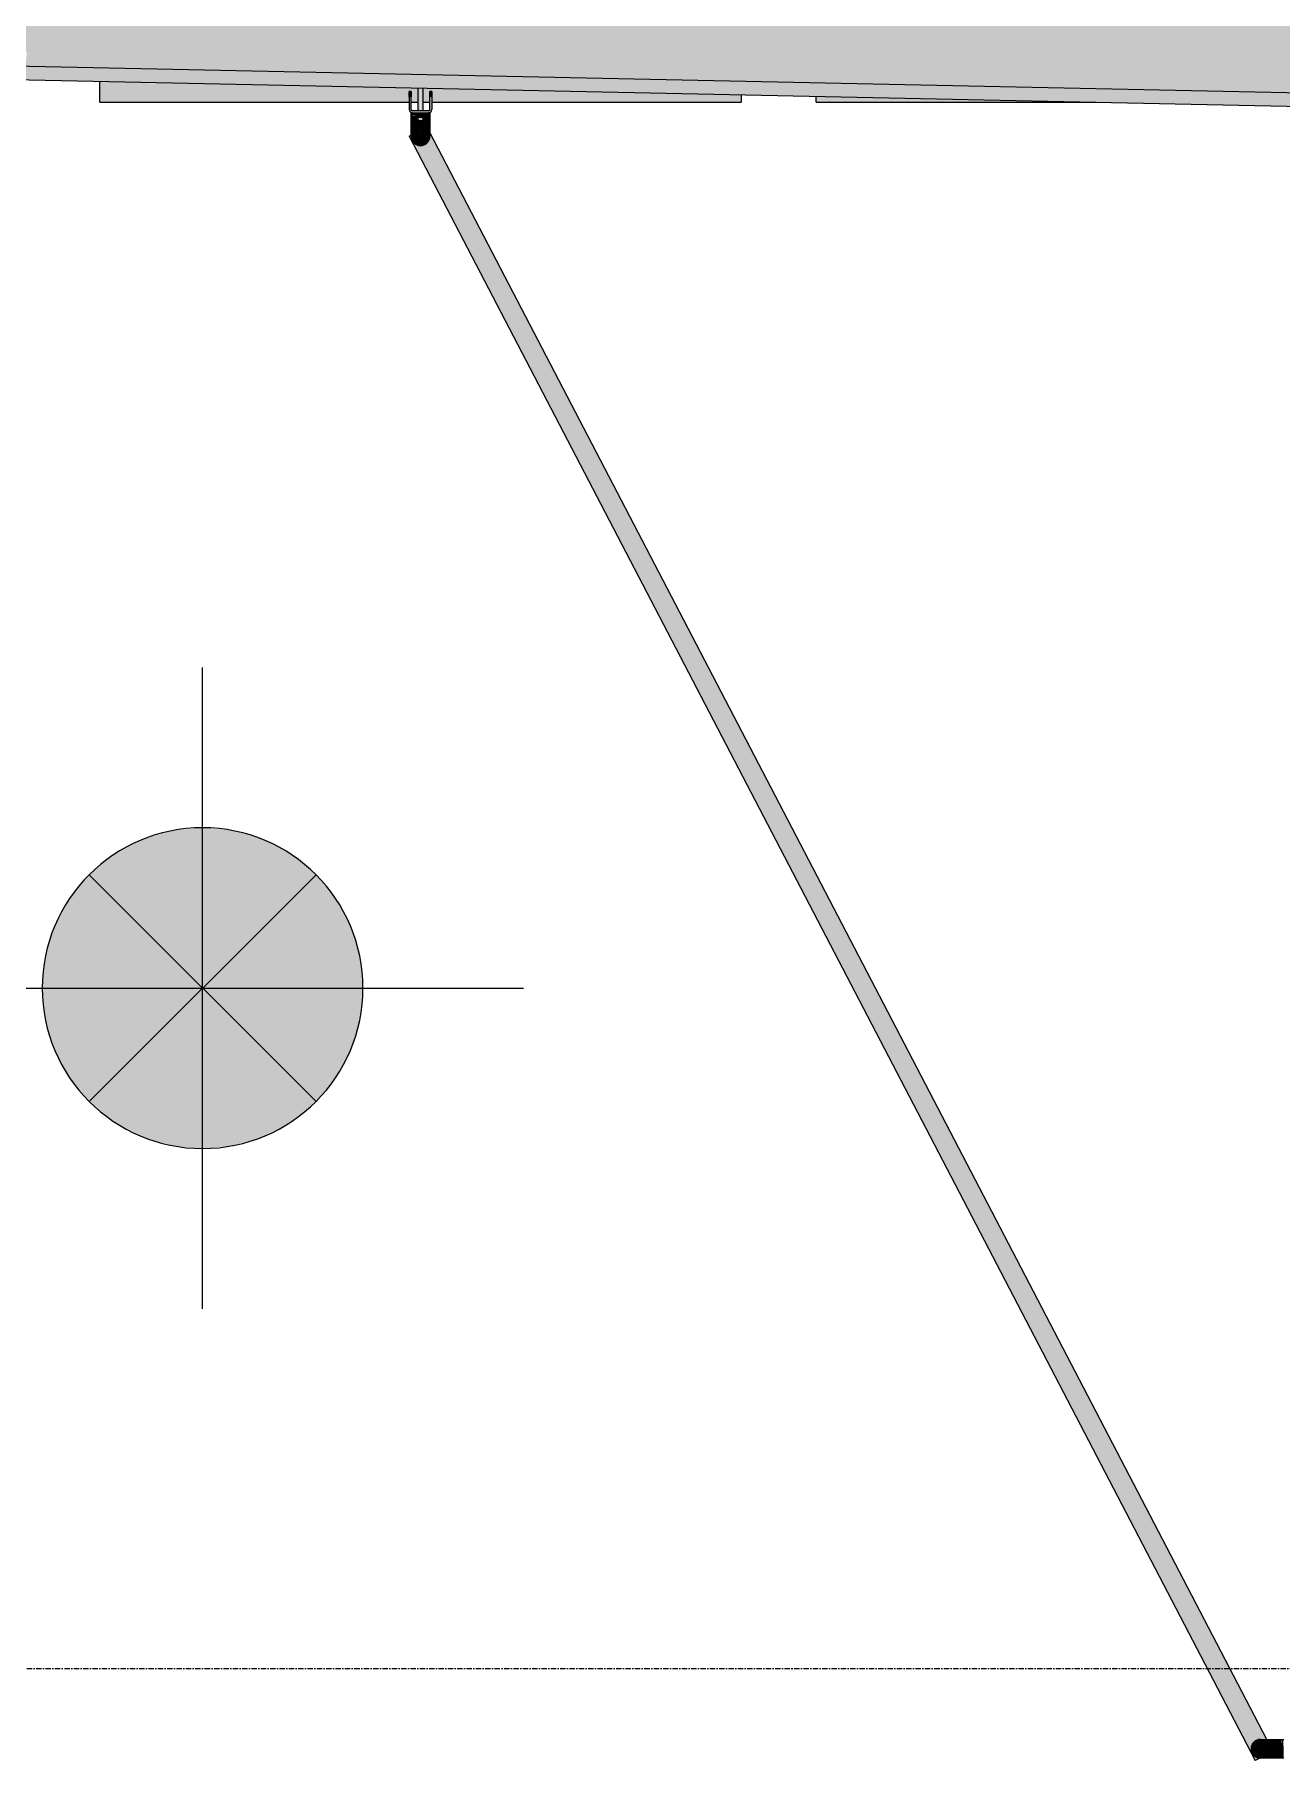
# Model space of a CAD drawing. Header units: inches. Extents: x -26493 to -10162, y -132 to 713.
# Drawn here: x -17358.8 to -17242.2, y 135.4 to 296.8 of the extents above; entities that cross this region are included whole.
import ezdxf

# ---------------------------------------------------------------- set-up
doc = ezdxf.new("R2010")
doc.units = ezdxf.units.IN
doc.header["$MEASUREMENT"] = 0
doc.linetypes.add('Grid Line 1_2_', pattern=[0.875, 0.5, -0.125, 0.125, -0.125])
for name, color, linetype, lineweight in [('A-FLOR-LEVL', 51, 'Continuous', 9), ('M-HVAC-DUCT-ANNO', 70, 'Continuous', 9), ('M-HVAC-DUCT-CNTR', 70, 'Continuous', 9), ('Q-SPCQ', 91, 'Continuous', 9), ('S-BEAM', 12, 'Continuous', 9)]:
    doc.layers.add(name, color=color, linetype=linetype, lineweight=lineweight)

# ---------------------------------------------------------------- blocks, each defined once
blk = doc.blocks.new('Family7 - Family7-706776-Section 1')
at = {"layer": 'S-BEAM'}
h = blk.add_hatch(color=256, dxfattribs=at)
h.paths.add_polyline_path([(-21747.06, 281.89), (-21185.68, 341.08), (-21185.84, 343.3), (-21184.67, 344.39), (-21184.43, 341.21), (-21182.03, 341.46), (-21141.3, 374.9), (-21141.3, 377.94), (-22358.8, 327.2), (-22358.8, 327.08), (-22322.77, 293.93), (-22319.86, 293.87), (-22319.69, 296.14), (-22318.51, 295.18), (-22318.61, 293.84), (-21755.75, 282.07)], flags=0)
h.paths.add_polyline_path([(-21140.05, 375.93), (-21137.4, 378.1), (-21140.05, 377.99), (-21140.05, 376.45)], flags=0)
blk.add_hatch(color=256, dxfattribs=at).paths.add_polyline_path([(-21747, 280.64), (-21183.79, 340.02), (-21182.03, 341.46), (-21747.06, 281.89), (-22322.77, 293.93), (-22321.38, 292.65), (-21755.75, 280.82)], flags=0)
for p, q in [((-21747.06, 281.89), (-22322.77, 293.93)), ((-22321.38, 292.65), (-21747, 280.64))]:
    blk.add_line(p, q, dxfattribs=at)
blk = doc.blocks.new('Basketball_Backstop-Performance_Sports_Systems-3103-Ceiling_Hung - 27_-0_ to 27_-11 7_8_-706978-Section 1')
at = {"layer": 'Q-SPCQ'}
for points in [[(-22311.68, 292.25), (-22304.66, 292.3), (-22311.68, 292.45)], [(-22282.74, 291), (-22282.55, 291), (-22282.55, 291.43), (-22282.74, 291.43), (-22282.74, 291.13)], [(-22280.8, 291), (-22280.62, 291), (-22280.62, 291.43), (-22280.8, 291.43), (-22280.8, 291.13)], [(-22220.54, 290.5), (-22220.61, 290.54), (-22244.68, 291.01), (-22244.68, 290.5), (-22225.39, 290.5)], [(-22282.55, 288.31), (-22280.8, 288.31), (-22280.8, 289.25), (-22281.24, 289.25), (-22281.24, 289.06), (-22281.43, 289.06), (-22281.46, 288.75), (-22281.93, 288.75), (-22281.93, 289.06), (-22282.12, 289.06), (-22282.12, 289.25), (-22282.55, 289.25)], [(-22281.68, 289.06), (-22281.68, 289.5), (-22282.12, 289.5), (-22282.12, 289.06)], [(-22281.24, 289.06), (-22281.24, 289.5), (-22281.68, 289.5), (-22281.68, 289.06)], [(-22281.07, 288.18), (-22280.8, 288.18), (-22280.8, 288.31), (-22282.55, 288.31), (-22282.55, 288.18), (-22282.28, 288.18)], [(-22281.61, 287.07), (-22281.43, 287.31), (-22281.61, 287.55), (-22281.74, 287.55), (-22281.92, 287.25), (-22281.85, 287.14)], [(-22202.12, 135.62), (-22202.12, 137.37), (-22202.24, 137.32), (-22202.24, 135.62), (-22202.18, 135.62)], [(-22201.17, 135.62), (-22201.18, 137.37), (-22202.12, 137.32), (-22202.12, 135.62), (-22201.18, 135.62)], [(-22201.17, 135.62), (-22200.94, 135.62), (-22200.97, 137.37), (-22201.17, 137.32)], [(-22203.12, 136.25), (-22202.87, 136.44), (-22202.87, 136.56), (-22203.18, 136.74), (-22203.29, 136.68), (-22203.36, 136.44), (-22203.18, 136.26)]]:
    blk.add_hatch(color=256, dxfattribs=at).paths.add_polyline_path(points, flags=0)
h = blk.add_hatch(color=256, dxfattribs=at)
h.paths.add_polyline_path([(-22259.28, 290.5), (-22251.68, 290.5), (-22251.68, 291.19), (-22281.43, 291.8), (-22281.43, 290.5), (-22280.8, 290.53), (-22280.8, 291.43), (-22280.62, 291.38), (-22280.62, 290.5), (-22268.96, 290.5)], flags=0)
h.paths.add_polyline_path([(-22281.93, 290.5), (-22281.93, 291.83), (-22302.13, 292.25), (-22311.68, 292.25), (-22311.68, 290.5), (-22282.74, 290.53), (-22282.74, 291.43), (-22282.55, 291.38), (-22282.55, 290.5)], flags=0)
h = blk.add_hatch(color=256, dxfattribs=at)
h.paths.add_polyline_path([(-22280.93, 289.5), (-22280.85, 289.51), (-22280.9, 289.69)], flags=0)
h.paths.add_polyline_path([(-22282.43, 289.5), (-22282.46, 289.69), (-22282.51, 289.51)], flags=0)
h.paths.add_polyline_path([(-22281.07, 289.5), (-22280.93, 289.5), (-22280.93, 289.69), (-22282.43, 289.69), (-22282.43, 289.5), (-22282.28, 289.5)], flags=0)
h.paths.add_polyline_path([(-22282.51, 289.51), (-22282.49, 289.7), (-22282.58, 289.54)], flags=0)
h.paths.add_polyline_path([(-22280.85, 289.51), (-22280.77, 289.54), (-22280.87, 289.7)], flags=0)
h.paths.add_polyline_path([(-22282.58, 289.54), (-22282.53, 289.71), (-22282.65, 289.59)], flags=0)
h.paths.add_polyline_path([(-22280.77, 289.54), (-22280.71, 289.59), (-22280.84, 289.72)], flags=0)
h.paths.add_polyline_path([(-22282.73, 289.73), (-22282.55, 289.78), (-22282.74, 289.81)], flags=0)
h.paths.add_polyline_path([(-22282.65, 289.59), (-22282.54, 289.75), (-22282.72, 289.71), (-22282.7, 289.66)], flags=0)
h.paths.add_polyline_path([(-22280.63, 289.73), (-22280.62, 289.81), (-22280.81, 289.78)], flags=0)
h.paths.add_polyline_path([(-22280.71, 289.59), (-22280.63, 289.73), (-22280.82, 289.75)], flags=0)
h.paths.add_polyline_path([(-22280.62, 289.81), (-22280.62, 291), (-22280.8, 291), (-22280.8, 289.81)], flags=0)
h.paths.add_polyline_path([(-22282.55, 289.81), (-22282.55, 291), (-22282.74, 291), (-22282.74, 289.81)], flags=0)
h = blk.add_hatch(color=256, dxfattribs=at)
h.paths.add_polyline_path([(-22281.68, 288.75), (-22281.68, 289.06), (-22281.93, 289.06), (-22281.89, 288.75), (-22281.74, 288.75)], flags=0)
h.paths.add_polyline_path([(-22281.92, 289.69), (-22281.68, 289.71), (-22281.69, 291.82), (-22281.93, 291.83), (-22281.93, 289.69)], flags=0)
h = blk.add_hatch(color=256, dxfattribs=at)
h.paths.add_polyline_path([(-22281.44, 288.75), (-22281.43, 288.75), (-22281.46, 289.06), (-22281.68, 289.06), (-22281.68, 288.75), (-22281.46, 288.75)], flags=0)
h.paths.add_polyline_path([(-22281.43, 289.69), (-22281.46, 291.82), (-22281.68, 291.82), (-22281.63, 289.69), (-22281.43, 289.69)], flags=0)
h = blk.add_hatch(color=256, dxfattribs=at)
h.paths.add_polyline_path([(-22282.55, 289.25), (-22282.12, 289.27), (-22282.12, 289.5), (-22282.55, 289.46), (-22282.55, 289.33)], flags=0)
h.paths.add_polyline_path([(-22280.8, 289.25), (-22280.85, 289.5), (-22281.24, 289.44), (-22281.24, 289.25), (-22281.07, 289.25)], flags=0)
h = blk.add_hatch(color=256, dxfattribs=at)
h.paths.add_polyline_path([(-22203.6, 135.4), (-22203.19, 135.64), (-22203.51, 135.72), (-22203.69, 135.85), (-22203.86, 136.05), (-22203.91, 136.14), (-22203.98, 136.43), (-22203.96, 136.7), (-22203.95, 136.74), (-22203.87, 136.94), (-22203.72, 137.13), (-22203.4, 137.32), (-22203.19, 137.37), (-22202.77, 137.37), (-22202.51, 137.37), (-22280.8, 287.56), (-22280.83, 287.09), (-22280.92, 286.87), (-22281.08, 286.68), (-22281.43, 286.47), (-22281.61, 286.45), (-22281.88, 286.46), (-22282.01, 286.51), (-22282.25, 286.66), (-22282.33, 286.74), (-22282.5, 287.03), (-22282.54, 287.21), (-22282.55, 287.43), (-22282.75, 287.33), (-22203.63, 135.46)], flags=0)
h.paths.add_polyline_path([(-22203.12, 136.25), (-22202.94, 136.32), (-22202.99, 136.35), (-22203.11, 136.26)], flags=0)
h.paths.add_polyline_path([(-22202.87, 136.56), (-22202.99, 136.72), (-22202.99, 136.65), (-22202.88, 136.57)], flags=0)
h.paths.add_polyline_path([(-22281.68, 287.06), (-22281.75, 287.11), (-22281.74, 287.07)], flags=0)
h.paths.add_polyline_path([(-22281.61, 287.07), (-22281.46, 287.19), (-22281.54, 287.15), (-22281.61, 287.08)], flags=0)
h.paths.add_polyline_path([(-22281.74, 287.55), (-22281.89, 287.44), (-22281.85, 287.41), (-22281.75, 287.54)], flags=0)
h.paths.add_polyline_path([(-22281.43, 287.31), (-22281.5, 287.49), (-22281.54, 287.46), (-22281.43, 287.32)], flags=0)
h = blk.add_hatch(color=256, dxfattribs=at)
h.paths.add_polyline_path([(-22281.68, 286.44), (-22281.45, 286.47), (-22281.24, 286.55), (-22280.97, 286.8), (-22280.84, 287.06), (-22280.81, 287.25), (-22280.8, 287.36), (-22280.8, 288.18), (-22282.55, 288.18), (-22282.51, 287.06), (-22282.34, 286.75), (-22282.3, 286.69), (-22282.12, 286.55), (-22281.77, 286.45)], flags=0)
h.paths.add_polyline_path([(-22281.68, 286.81), (-22282.12, 287.12), (-22282.12, 287.57), (-22281.68, 287.82), (-22281.24, 287.57), (-22281.24, 287.06), (-22281.63, 286.84)], flags=0)
h = blk.add_hatch(color=256, dxfattribs=at)
h.paths.add_polyline_path([(-22281.68, 286.81), (-22281.24, 287.06), (-22281.24, 287.57), (-22281.68, 287.82), (-22282.12, 287.57), (-22282.12, 287.06), (-22281.92, 286.95)], flags=0)
h.paths.add_polyline_path([(-22281.68, 287.06), (-22281.85, 287.14), (-22281.93, 287.31), (-22281.85, 287.49), (-22281.68, 287.56), (-22281.5, 287.49), (-22281.43, 287.31), (-22281.5, 287.14), (-22281.61, 287.07)], flags=0)
h = blk.add_hatch(color=256, dxfattribs=at)
h.paths.add_polyline_path([(-22202.24, 135.62), (-22202.24, 137.37), (-22203.4, 137.32), (-22203.62, 137.21), (-22203.73, 137.12), (-22203.87, 136.94), (-22203.97, 136.65), (-22203.97, 136.37), (-22203.96, 136.27), (-22203.87, 136.06), (-22203.62, 135.79), (-22203.55, 135.74), (-22203.18, 135.63), (-22202.74, 135.62), (-22202.61, 135.62)], flags=0)
h.paths.add_polyline_path([(-22203.12, 136.06), (-22203.37, 136.06), (-22203.59, 136.55), (-22203.31, 136.94), (-22202.86, 136.94), (-22202.61, 136.5), (-22202.9, 136.06), (-22203.06, 136.06)], flags=0)
h = blk.add_hatch(color=256, dxfattribs=at)
h.paths.add_polyline_path([(-22202.87, 136.06), (-22202.86, 136.06), (-22202.61, 136.5), (-22202.87, 136.94), (-22203.37, 136.94), (-22203.62, 136.5), (-22203.37, 136.06), (-22203.18, 136.06)], flags=0)
h.paths.add_polyline_path([(-22203.12, 136.25), (-22203.29, 136.32), (-22203.37, 136.5), (-22203.29, 136.68), (-22203.12, 136.75), (-22202.94, 136.68), (-22202.87, 136.5), (-22202.94, 136.32), (-22203.05, 136.26)], flags=0)
for p, q in [((-22311.68, 292.25), (-22311.68, 292.45)), ((-22311.68, 290.5), (-22311.68, 292.25)), ((-22282.55, 291.5), (-22282.74, 291.5)), ((-22282.74, 291), (-22282.74, 291.5)), ((-22282.74, 291.5), (-22282.74, 291.43)), ((-22282.74, 291.5), (-22282.55, 291.5)), ((-22282.74, 291), (-22282.74, 289.81)), ((-22282.55, 291.43), (-22282.55, 291.5)), ((-22282.55, 291.5), (-22282.55, 291)), ((-22282.55, 289.81), (-22282.55, 291)), ((-22281.93, 291.83), (-22281.93, 289.71)), ((-22281.43, 289.71), (-22281.43, 291.82)), ((-22280.62, 291.5), (-22280.8, 291.5)), ((-22280.8, 291), (-22280.8, 291.5)), ((-22280.8, 291.5), (-22280.8, 291.43)), ((-22280.8, 291.5), (-22280.62, 291.5)), ((-22280.8, 289.81), (-22280.8, 291)), ((-22280.62, 291.43), (-22280.62, 291.5)), ((-22280.62, 291.5), (-22280.62, 291)), ((-22280.62, 291), (-22280.62, 289.81)), ((-22251.68, 291.19), (-22251.68, 290.5)), ((-22244.68, 290.5), (-22244.68, 291.01)), ((-22311.68, 290.5), (-22282.74, 290.5)), ((-22282.55, 290.5), (-22281.92, 290.5)), ((-22282.43, 289.5), (-22282.55, 289.5)), ((-22282.55, 289.25), (-22282.55, 289.5)), ((-22282.55, 288.31), (-22282.55, 289.25)), ((-22280.93, 289.69), (-22282.43, 289.69)), ((-22282.43, 289.5), (-22280.93, 289.5)), ((-22282.12, 289.5), (-22282.12, 289.06)), ((-22281.68, 289.06), (-22282.12, 289.06)), ((-22281.93, 289.5), (-22281.93, 288.75)), ((-22281.68, 289.06), (-22281.68, 289.5)), ((-22281.24, 289.06), (-22281.68, 289.06)), ((-22281.44, 290.5), (-22280.8, 290.5)), ((-22281.43, 288.75), (-22281.43, 289.5)), ((-22281.24, 289.5), (-22281.24, 289.06)), ((-22280.8, 289.5), (-22280.93, 289.5)), ((-22280.8, 289.5), (-22280.8, 289.25)), ((-22280.8, 289.25), (-22280.8, 288.31)), ((-22280.62, 290.5), (-22251.68, 290.5)), ((-22244.68, 290.5), (-22218.47, 290.5)), ((-22282.75, 287.33), (-22282.56, 287.43)), ((-22282.55, 288.18), (-22282.55, 288.31)), ((-22282.55, 287.31), (-22282.55, 288.18)), ((-22281.68, 287.82), (-22282.12, 287.57)), ((-22282.12, 287.57), (-22282.12, 287.06)), ((-22281.68, 288.75), (-22281.93, 288.75)), ((-22281.43, 288.75), (-22281.68, 288.75)), ((-22281.24, 287.57), (-22281.68, 287.82)), ((-22281.24, 287.06), (-22281.24, 287.57)), ((-22280.8, 288.31), (-22280.8, 288.18)), ((-22280.8, 288.18), (-22280.8, 287.31)), ((-22202.51, 137.37), (-22280.8, 287.66)), ((-22282.75, 287.33), (-22203.6, 135.4)), ((-22282.12, 287.06), (-22281.68, 286.81)), ((-22281.68, 286.81), (-22281.24, 287.06)), ((-22203.12, 137.37), (-22202.24, 137.37)), ((-22202.24, 137.37), (-22202.12, 137.37)), ((-22202.12, 137.37), (-22201.17, 137.37)), ((-22201.17, 137.37), (-22200.94, 137.37)), ((-22203.37, 136.94), (-22203.62, 136.5)), ((-22203.62, 136.5), (-22203.37, 136.06)), ((-22203.18, 135.62), (-22203.6, 135.4)), ((-22202.86, 136.94), (-22203.37, 136.94)), ((-22203.37, 136.06), (-22202.86, 136.06)), ((-22202.24, 135.62), (-22203.12, 135.62)), ((-22202.61, 136.5), (-22202.86, 136.94)), ((-22202.86, 136.06), (-22202.61, 136.5)), ((-22202.12, 135.62), (-22202.24, 135.62)), ((-22201.17, 135.62), (-22202.12, 135.62)), ((-22200.94, 135.62), (-22201.17, 135.62))]:
    blk.add_line(p, q, dxfattribs=at)
for centre, radius, start, end in [((-22282.43, 289.81), 0.313, 180, 270), ((-22282.43, 289.81), 0.125, 180, 270), ((-22280.93, 289.81), 0.125, 270, 0), ((-22280.93, 289.81), 0.312, 270, 0), ((-22281.68, 287.31), 0.25, 0, 180), ((-22281.68, 287.31), 0.25, 0, 180), ((-22281.68, 287.31), 0.875, 180, 0), ((-22281.68, 287.31), 0.25, 180, 0), ((-22281.68, 287.31), 0.25, 195, 210), ((-22281.68, 287.31), 0.25, 240, 345), ((-22203.12, 136.5), 0.875, 90, 270), ((-22203.12, 136.5), 0.25, 90, 270), ((-22203.12, 136.5), 0.25, 150, 255), ((-22203.12, 136.5), 0.25, 105, 120), ((-22203.12, 136.5), 0.25, 270, 90), ((-22203.12, 136.5), 0.25, 270, 90)]:
    blk.add_arc(centre, radius, start, end, dxfattribs=at)

msp = doc.modelspace()

# ---------------------------------------------------------------- hatches: boundary and pattern name
at = {"layer": 'M-HVAC-DUCT-ANNO'}
msp.add_hatch(color=256, dxfattribs=at).paths.add_polyline_path([(-17343.12, 192.64), (-17340.51, 192.87), (-17337.99, 193.55), (-17335.62, 194.65), (-17333.47, 196.15), (-17331.63, 198), (-17330.13, 200.14), (-17329.02, 202.51), (-17328.34, 205.04), (-17328.12, 207.65), (-17328.34, 210.25), (-17329.02, 212.77), (-17330.13, 215.14), (-17331.63, 217.28), (-17333.47, 219.13), (-17335.62, 220.63), (-17337.99, 221.74), (-17340.51, 222.41), (-17343.12, 222.64), (-17345.72, 222.41), (-17348.25, 221.74), (-17350.62, 220.63), (-17352.76, 219.13), (-17354.61, 217.28), (-17356.11, 215.14), (-17357.21, 212.77), (-17357.89, 210.25), (-17358.12, 207.64), (-17357.89, 205.04), (-17357.21, 202.51), (-17356.11, 200.14), (-17354.61, 198), (-17352.76, 196.15), (-17350.62, 194.65), (-17348.25, 193.55), (-17345.72, 192.87)], flags=0)

# ---------------------------------------------------------------- linework, layer by layer
at = {"layer": 'A-FLOR-LEVL', "linetype": 'Grid Line 1_2_'}
msp.add_line((-18203.93, 144), (-15467.16, 144), dxfattribs=at)
at = {"layer": 'M-HVAC-DUCT-ANNO'}
for p, q in [((-17353.72, 218.25), (-17332.51, 197.03)), ((-17332.51, 218.25), (-17353.72, 197.03))]:
    msp.add_line(p, q, dxfattribs=at)
for start, end in [(0, 180), (180, 360)]:
    msp.add_arc((-17343.12, 207.64), 15, start, end, dxfattribs=at)
at = {"layer": 'M-HVAC-DUCT-CNTR'}
for p, q in [((-17343.12, 177.64), (-17343.12, 237.64)), ((-17373.12, 207.64), (-17313.12, 207.64))]:
    msp.add_line(p, q, dxfattribs=at)

# ---------------------------------------------------------------- block references
at = {"layer": 'Q-SPCQ'}
msp.add_blockref('Basketball_Backstop-Performance_Sports_Systems-3103-Ceiling_Hung - 27_-0_ to 27_-11 7_8_-706978-Section 1', (4958.94, 0), dxfattribs=at)
at = {"layer": 'S-BEAM'}
msp.add_blockref('Family7 - Family7-706776-Section 1', (4958.94, 0), dxfattribs=at)

doc.saveas('drawing.dxf')
